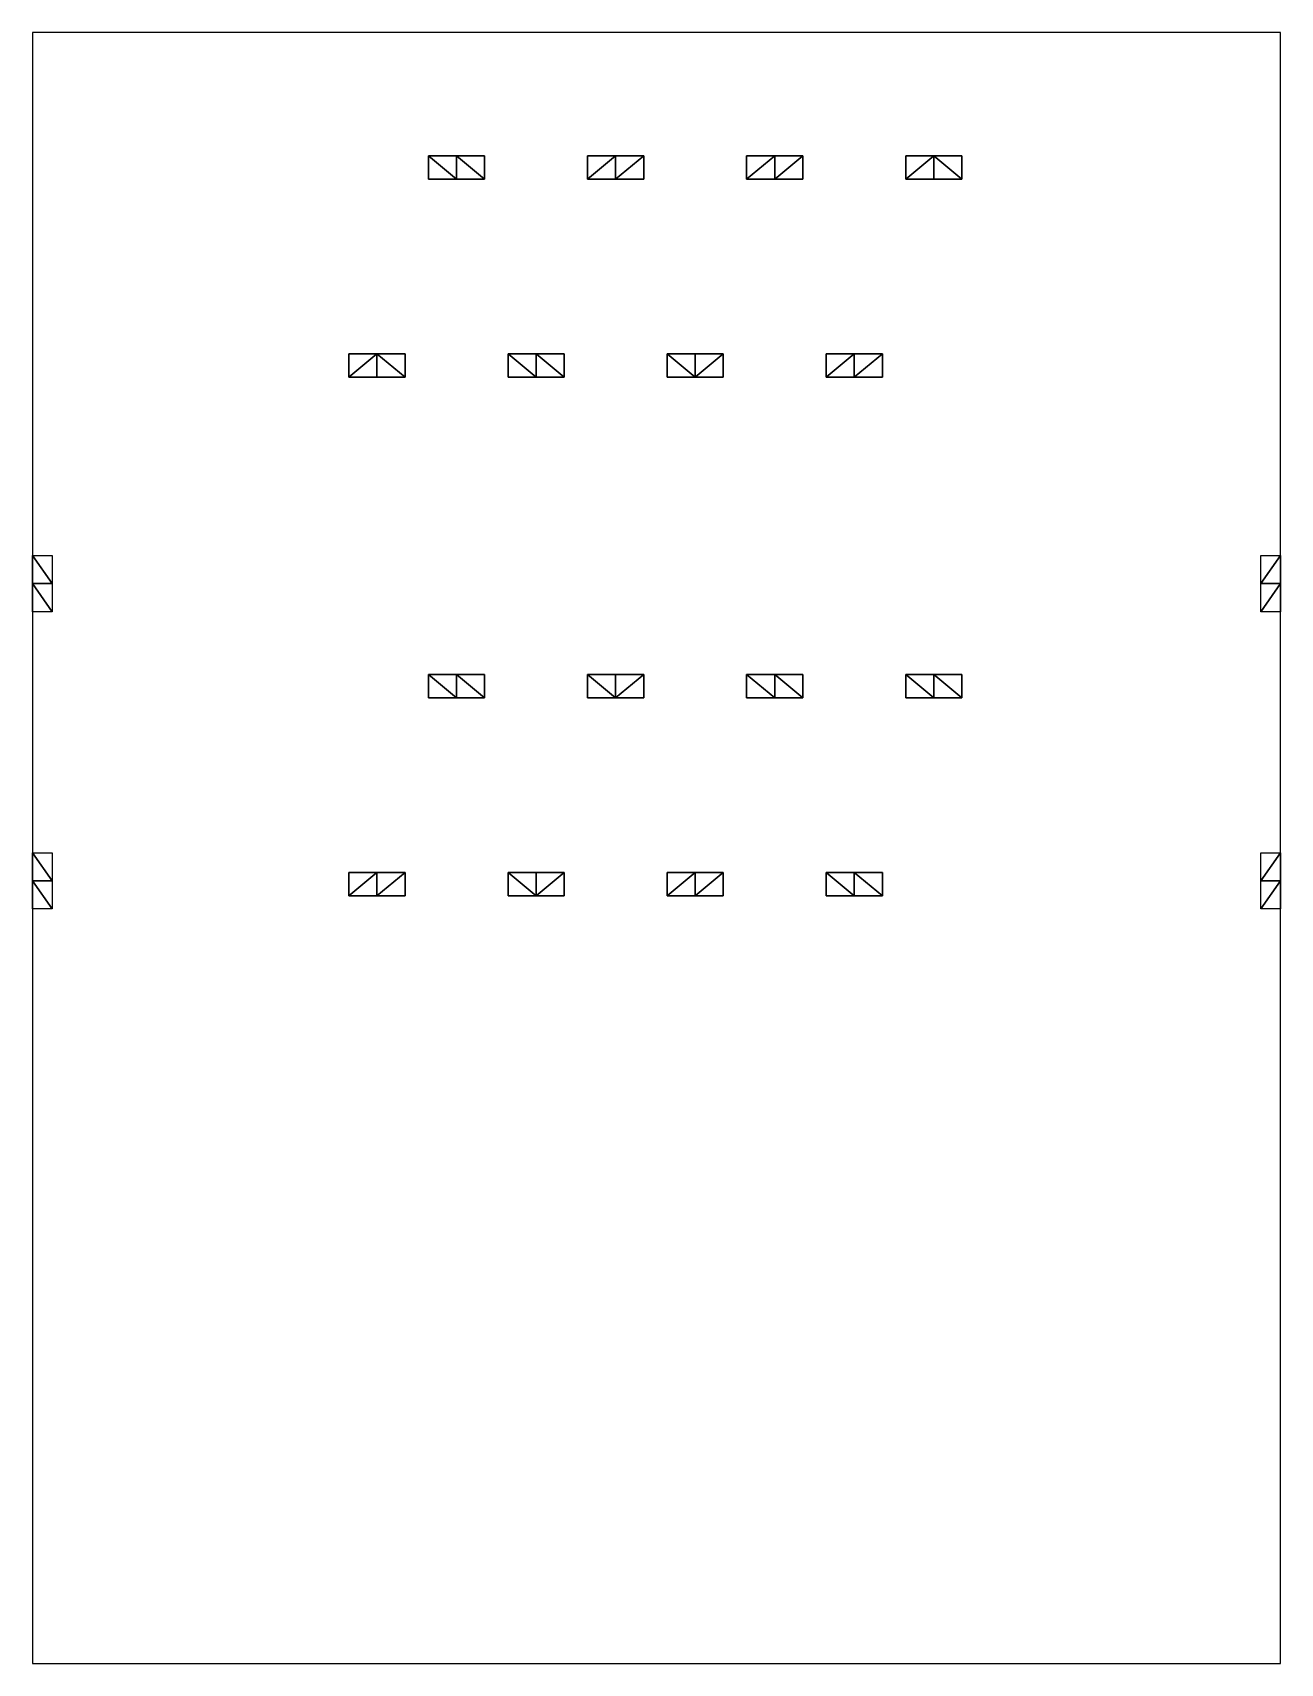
# Model space of a CAD drawing. Header units: millimetres. Extents: x -4.4 to 11.6, y -10 to 10.9.
import ezdxf

# ---------------------------------------------------------------- set-up
doc = ezdxf.new("R2010")
doc.units = ezdxf.units.MM
doc.header["$MEASUREMENT"] = 0
doc.layers.add('LAYER 03', color=7, linetype='Continuous')

msp = doc.modelspace()

# ---------------------------------------------------------------- linework, layer by layer
at = {"layer": 'LAYER 03'}
msp.add_lwpolyline([(-4.42, -9.99), (11.58, -9.99), (11.58, 10.92), (-4.42, 10.92), (-4.42, -9.99)], dxfattribs=at)

# ---------------------------------------------------------------- meshes
mesh = msp.add_polyface(dxfattribs=at)
corners = [(1.376, 9.34, -3.58), (1.376, 9.04, -3.58), (1.016, 9.34, -3.58), (0.656, 9.04, -3.58), (0.656, 9.34, -3.58), (1.016, 9.04, -3.58)]
mesh.append_faces([[corners[k] for k in face] for face in [(0, 1, 2, 2), (3, 4, 5, 5), (4, 2, 5, 5), (1, 5, 2, 2)]])
mesh = msp.add_polyface(dxfattribs=at)
corners = [(1.376, 9.34, 0), (1.376, 9.34, -1.79), (0.656, 9.34, 0), (1.376, 9.34, -3.58), (1.016, 9.34, -3.58), (0.656, 9.34, -3.58), (0.656, 9.34, -1.79)]
mesh.append_faces([[corners[k] for k in face] for face in [(0, 1, 2, 2), (1, 3, 4, 4), (5, 6, 4, 4), (6, 2, 1, 1), (1, 4, 6, 6)]])
mesh = msp.add_polyface(dxfattribs=at)
corners = [(0.656, 9.34, 0), (0.656, 9.34, -1.79), (0.656, 9.04, 0), (0.656, 9.04, -1.79), (0.656, 9.04, -3.58), (0.656, 9.34, -3.58)]
mesh.append_faces([[corners[k] for k in face] for face in [(0, 1, 2, 2), (2, 1, 3, 3), (3, 1, 4, 4), (4, 1, 5, 5)]])
mesh = msp.add_polyface(dxfattribs=at)
corners = [(1.376, 9.34, 0), (1.376, 9.04, 0), (1.376, 9.34, -1.79), (1.376, 9.34, -3.58), (1.376, 9.04, -3.58), (1.376, 9.04, -1.79)]
mesh.append_faces([[corners[k] for k in face] for face in [(0, 1, 2, 2), (3, 2, 4, 4), (1, 5, 2, 2), (5, 4, 2, 2)]])
mesh = msp.add_polyface(dxfattribs=at)
corners = [(3.416, 9.04, -3.58), (3.056, 9.04, -3.58), (3.416, 9.34, -3.58), (2.696, 9.04, -3.58), (3.056, 9.34, -3.58), (2.696, 9.34, -3.58)]
mesh.append_faces([[corners[k] for k in face] for face in [(0, 1, 2, 2), (1, 3, 4, 4), (3, 5, 4, 4), (4, 2, 1, 1)]])
mesh = msp.add_polyface(dxfattribs=at)
corners = [(2.696, 9.34, -3.58), (2.696, 9.34, -1.79), (3.056, 9.34, -3.58), (2.696, 9.34, 0), (3.416, 9.34, -1.79), (3.416, 9.34, 0), (3.416, 9.34, -3.58)]
mesh.append_faces([[corners[k] for k in face] for face in [(0, 1, 2, 2), (1, 3, 4, 4), (5, 4, 3, 3), (4, 6, 2, 2), (2, 1, 4, 4)]])
mesh = msp.add_polyface(dxfattribs=at)
corners = [(2.696, 9.04, 0), (2.696, 9.34, 0), (2.696, 9.04, -1.79), (2.696, 9.34, -3.58), (2.696, 9.04, -3.58), (2.696, 9.34, -1.79)]
mesh.append_faces([[corners[k] for k in face] for face in [(0, 1, 2, 2), (2, 3, 4, 4), (3, 2, 5, 5), (5, 2, 1, 1)]])
mesh = msp.add_polyface(dxfattribs=at)
corners = [(3.416, 9.04, 0), (3.416, 9.04, -1.79), (3.416, 9.34, 0), (3.416, 9.04, -3.58), (3.416, 9.34, -3.58), (3.416, 9.34, -1.79)]
mesh.append_faces([[corners[k] for k in face] for face in [(0, 1, 2, 2), (1, 3, 4, 4), (4, 5, 1, 1), (5, 2, 1, 1)]])
mesh = msp.add_polyface(dxfattribs=at)
corners = [(5.456, 9.34, -3.58), (5.096, 9.34, -3.58), (5.456, 9.34, -1.79), (4.736, 9.34, -3.58), (4.736, 9.34, -1.79), (4.736, 9.34, 0), (5.456, 9.34, 0)]
mesh.append_faces([[corners[k] for k in face] for face in [(0, 1, 2, 2), (1, 3, 4, 4), (4, 5, 2, 2), (5, 6, 2, 2), (2, 1, 4, 4)]])
mesh = msp.add_polyface(dxfattribs=at)
corners = [(4.736, 9.04, -3.58), (4.736, 9.34, -1.79), (4.736, 9.34, -3.58), (4.736, 9.34, 0), (4.736, 9.04, 0), (4.736, 9.04, -1.79)]
mesh.append_faces([[corners[k] for k in face] for face in [(0, 1, 2, 2), (3, 1, 4, 4), (4, 1, 5, 5), (5, 1, 0, 0)]])
mesh = msp.add_polyface(dxfattribs=at)
corners = [(4.736, 9.04, -3.58), (4.736, 9.34, -3.58), (5.096, 9.34, -3.58), (5.456, 9.34, -3.58), (5.456, 9.04, -3.58), (5.096, 9.04, -3.58)]
mesh.append_faces([[corners[k] for k in face] for face in [(0, 1, 2, 2), (3, 4, 5, 5), (2, 3, 5, 5), (5, 0, 2, 2)]])
mesh = msp.add_polyface(dxfattribs=at)
corners = [(5.456, 9.04, -3.58), (5.456, 9.34, -3.58), (5.456, 9.34, -1.79), (5.456, 9.04, 0), (5.456, 9.04, -1.79), (5.456, 9.34, 0)]
mesh.append_faces([[corners[k] for k in face] for face in [(0, 1, 2, 2), (3, 4, 5, 5), (4, 0, 2, 2), (2, 5, 4, 4)]])
mesh = msp.add_polyface(dxfattribs=at)
corners = [(6.776, 9.04, -3.58), (6.776, 9.34, -3.58), (7.136, 9.34, -3.58), (7.496, 9.34, -3.58), (7.496, 9.04, -3.58), (7.136, 9.04, -3.58)]
mesh.append_faces([[corners[k] for k in face] for face in [(0, 1, 2, 2), (2, 3, 4, 4), (4, 5, 2, 2), (5, 0, 2, 2)]])
mesh = msp.add_polyface(dxfattribs=at)
corners = [(6.776, 9.34, -3.58), (6.776, 9.34, -1.79), (7.136, 9.34, -3.58), (6.776, 9.34, 0), (7.496, 9.34, -1.79), (7.496, 9.34, 0), (7.496, 9.34, -3.58)]
mesh.append_faces([[corners[k] for k in face] for face in [(0, 1, 2, 2), (1, 3, 4, 4), (3, 5, 4, 4), (4, 6, 2, 2), (2, 1, 4, 4)]])
mesh = msp.add_polyface(dxfattribs=at)
corners = [(6.776, 9.34, 0), (6.776, 9.34, -1.79), (6.776, 9.04, 0), (6.776, 9.04, -1.79), (6.776, 9.04, -3.58), (6.776, 9.34, -3.58)]
mesh.append_faces([[corners[k] for k in face] for face in [(0, 1, 2, 2), (2, 1, 3, 3), (3, 1, 4, 4), (4, 1, 5, 5)]])
mesh = msp.add_polyface(dxfattribs=at)
corners = [(7.496, 9.34, -3.58), (7.496, 9.34, -1.79), (7.496, 9.04, -3.58), (7.496, 9.34, 0), (7.496, 9.04, -1.79), (7.496, 9.04, 0)]
mesh.append_faces([[corners[k] for k in face] for face in [(0, 1, 2, 2), (1, 3, 4, 4), (5, 4, 3, 3), (4, 2, 1, 1)]])
mesh = msp.add_polyface(dxfattribs=at)
corners = [(1.376, 9.04, -3.58), (1.376, 9.04, -1.79), (1.016, 9.04, -3.58), (1.376, 9.04, 0), (0.656, 9.04, -1.79), (0.656, 9.04, 0), (0.656, 9.04, -3.58)]
mesh.append_faces([[corners[k] for k in face] for face in [(0, 1, 2, 2), (1, 3, 4, 4), (5, 4, 3, 3), (4, 6, 2, 2), (2, 1, 4, 4)]])
mesh = msp.add_polyface(dxfattribs=at)
corners = [(3.416, 9.04, 0), (2.696, 9.04, 0), (2.696, 9.04, -1.79), (2.696, 9.04, -3.58), (3.056, 9.04, -3.58), (3.416, 9.04, -3.58), (3.416, 9.04, -1.79)]
mesh.append_faces([[corners[k] for k in face] for face in [(0, 1, 2, 2), (2, 3, 4, 4), (5, 6, 4, 4), (6, 0, 2, 2), (2, 4, 6, 6)]])
mesh = msp.add_polyface(dxfattribs=at)
corners = [(4.736, 9.04, -3.58), (5.096, 9.04, -3.58), (4.736, 9.04, -1.79), (5.456, 9.04, -3.58), (5.456, 9.04, -1.79), (4.736, 9.04, 0), (5.456, 9.04, 0)]
mesh.append_faces([[corners[k] for k in face] for face in [(0, 1, 2, 2), (1, 3, 4, 4), (5, 2, 6, 6), (4, 6, 2, 2), (2, 1, 4, 4)]])
mesh = msp.add_polyface(dxfattribs=at)
corners = [(6.776, 9.04, 0), (6.776, 9.04, -1.79), (7.496, 9.04, -1.79), (6.776, 9.04, -3.58), (7.136, 9.04, -3.58), (7.496, 9.04, -3.58), (7.496, 9.04, 0)]
mesh.append_faces([[corners[k] for k in face] for face in [(0, 1, 2, 2), (1, 3, 4, 4), (4, 5, 2, 2), (6, 0, 2, 2), (2, 1, 4, 4)]])
mesh = msp.add_polyface(dxfattribs=at)
corners = [(-0.364, 6.5, -3.58), (-0.364, 6.8, -3.58), (-0.004, 6.8, -3.58), (0.356, 6.8, -3.58), (0.356, 6.5, -3.58), (-0.004, 6.5, -3.58)]
mesh.append_faces([[corners[k] for k in face] for face in [(0, 1, 2, 2), (3, 4, 2, 2), (4, 5, 2, 2), (5, 0, 2, 2)]])
mesh = msp.add_polyface(dxfattribs=at)
corners = [(-0.364, 6.8, -3.58), (-0.364, 6.8, -1.79), (-0.004, 6.8, -3.58), (-0.364, 6.8, 0), (0.356, 6.8, -1.79), (0.356, 6.8, 0), (0.356, 6.8, -3.58)]
mesh.append_faces([[corners[k] for k in face] for face in [(0, 1, 2, 2), (1, 3, 4, 4), (5, 4, 3, 3), (4, 6, 2, 2), (2, 1, 4, 4)]])
mesh = msp.add_polyface(dxfattribs=at)
corners = [(-0.364, 6.8, 0), (-0.364, 6.8, -1.79), (-0.364, 6.5, 0), (-0.364, 6.5, -1.79), (-0.364, 6.5, -3.58), (-0.364, 6.8, -3.58)]
mesh.append_faces([[corners[k] for k in face] for face in [(0, 1, 2, 2), (2, 1, 3, 3), (3, 1, 4, 4), (4, 1, 5, 5)]])
mesh = msp.add_polyface(dxfattribs=at)
corners = [(0.356, 6.8, 0), (0.356, 6.5, 0), (0.356, 6.8, -1.79), (0.356, 6.8, -3.58), (0.356, 6.5, -3.58), (0.356, 6.5, -1.79)]
mesh.append_faces([[corners[k] for k in face] for face in [(0, 1, 2, 2), (3, 2, 4, 4), (1, 5, 2, 2), (5, 4, 2, 2)]])
mesh = msp.add_polyface(dxfattribs=at)
corners = [(2.396, 6.8, 0), (2.396, 6.8, -1.79), (1.676, 6.8, 0), (2.396, 6.8, -3.58), (2.036, 6.8, -3.58), (1.676, 6.8, -3.58), (1.676, 6.8, -1.79)]
mesh.append_faces([[corners[k] for k in face] for face in [(0, 1, 2, 2), (1, 3, 4, 4), (5, 6, 4, 4), (6, 2, 1, 1), (1, 4, 6, 6)]])
mesh = msp.add_polyface(dxfattribs=at)
corners = [(2.396, 6.8, -3.58), (2.396, 6.5, -3.58), (2.036, 6.8, -3.58), (1.676, 6.5, -3.58), (1.676, 6.8, -3.58), (2.036, 6.5, -3.58)]
mesh.append_faces([[corners[k] for k in face] for face in [(0, 1, 2, 2), (3, 4, 5, 5), (4, 2, 5, 5), (1, 5, 2, 2)]])
mesh = msp.add_polyface(dxfattribs=at)
corners = [(1.676, 6.8, 0), (1.676, 6.8, -1.79), (1.676, 6.5, 0), (1.676, 6.5, -1.79), (1.676, 6.5, -3.58), (1.676, 6.8, -3.58)]
mesh.append_faces([[corners[k] for k in face] for face in [(0, 1, 2, 2), (2, 1, 3, 3), (3, 1, 4, 4), (4, 1, 5, 5)]])
mesh = msp.add_polyface(dxfattribs=at)
corners = [(2.396, 6.8, 0), (2.396, 6.5, 0), (2.396, 6.8, -1.79), (2.396, 6.8, -3.58), (2.396, 6.5, -3.58), (2.396, 6.5, -1.79)]
mesh.append_faces([[corners[k] for k in face] for face in [(0, 1, 2, 2), (3, 2, 4, 4), (1, 5, 2, 2), (5, 4, 2, 2)]])
mesh = msp.add_polyface(dxfattribs=at)
corners = [(3.716, 6.8, -3.58), (3.716, 6.5, -3.58), (3.716, 6.8, -1.79), (3.716, 6.5, -1.79), (3.716, 6.8, 0), (3.716, 6.5, 0)]
mesh.append_faces([[corners[k] for k in face] for face in [(0, 1, 2, 2), (2, 3, 4, 4), (5, 4, 3, 3), (3, 2, 1, 1)]])
mesh = msp.add_polyface(dxfattribs=at)
corners = [(4.436, 6.8, -3.58), (4.436, 6.5, -3.58), (4.076, 6.5, -3.58), (3.716, 6.8, -3.58), (4.076, 6.8, -3.58), (3.716, 6.5, -3.58)]
mesh.append_faces([[corners[k] for k in face] for face in [(0, 1, 2, 2), (3, 4, 2, 2), (4, 0, 2, 2), (5, 3, 2, 2)]])
mesh = msp.add_polyface(dxfattribs=at)
corners = [(4.436, 6.8, 0), (4.436, 6.8, -1.79), (3.716, 6.8, 0), (4.436, 6.8, -3.58), (4.076, 6.8, -3.58), (3.716, 6.8, -3.58), (3.716, 6.8, -1.79)]
mesh.append_faces([[corners[k] for k in face] for face in [(0, 1, 2, 2), (1, 3, 4, 4), (5, 6, 4, 4), (6, 2, 1, 1), (1, 4, 6, 6)]])
mesh = msp.add_polyface(dxfattribs=at)
corners = [(4.436, 6.8, 0), (4.436, 6.5, 0), (4.436, 6.8, -1.79), (4.436, 6.8, -3.58), (4.436, 6.5, -3.58), (4.436, 6.5, -1.79)]
mesh.append_faces([[corners[k] for k in face] for face in [(0, 1, 2, 2), (3, 2, 4, 4), (1, 5, 2, 2), (5, 4, 2, 2)]])
mesh = msp.add_polyface(dxfattribs=at)
corners = [(5.756, 6.8, -3.58), (5.756, 6.8, -1.79), (6.116, 6.8, -3.58), (5.756, 6.8, 0), (6.476, 6.8, -1.79), (6.476, 6.8, -3.58), (6.476, 6.8, 0)]
mesh.append_faces([[corners[k] for k in face] for face in [(0, 1, 2, 2), (1, 3, 4, 4), (5, 2, 4, 4), (6, 4, 3, 3), (2, 1, 4, 4)]])
mesh = msp.add_polyface(dxfattribs=at)
corners = [(5.756, 6.5, -3.58), (5.756, 6.8, -3.58), (6.116, 6.8, -3.58), (6.476, 6.8, -3.58), (6.476, 6.5, -3.58), (6.116, 6.5, -3.58)]
mesh.append_faces([[corners[k] for k in face] for face in [(0, 1, 2, 2), (3, 4, 5, 5), (2, 3, 5, 5), (5, 0, 2, 2)]])
mesh = msp.add_polyface(dxfattribs=at)
corners = [(5.756, 6.8, 0), (5.756, 6.8, -1.79), (5.756, 6.5, 0), (5.756, 6.5, -1.79), (5.756, 6.5, -3.58), (5.756, 6.8, -3.58)]
mesh.append_faces([[corners[k] for k in face] for face in [(0, 1, 2, 2), (2, 1, 3, 3), (3, 1, 4, 4), (4, 1, 5, 5)]])
mesh = msp.add_polyface(dxfattribs=at)
corners = [(6.476, 6.5, -3.58), (6.476, 6.8, -3.58), (6.476, 6.8, -1.79), (6.476, 6.8, 0), (6.476, 6.5, 0), (6.476, 6.5, -1.79)]
mesh.append_faces([[corners[k] for k in face] for face in [(0, 1, 2, 2), (3, 4, 2, 2), (4, 5, 2, 2), (5, 0, 2, 2)]])
mesh = msp.add_polyface(dxfattribs=at)
corners = [(-0.364, 6.5, 0), (-0.364, 6.5, -1.79), (0.356, 6.5, -1.79), (-0.364, 6.5, -3.58), (-0.004, 6.5, -3.58), (0.356, 6.5, -3.58), (0.356, 6.5, 0)]
mesh.append_faces([[corners[k] for k in face] for face in [(0, 1, 2, 2), (1, 3, 4, 4), (5, 2, 4, 4), (2, 6, 0, 0), (2, 1, 4, 4)]])
mesh = msp.add_polyface(dxfattribs=at)
corners = [(2.396, 6.5, -3.58), (2.396, 6.5, -1.79), (2.036, 6.5, -3.58), (2.396, 6.5, 0), (1.676, 6.5, -1.79), (1.676, 6.5, 0), (1.676, 6.5, -3.58)]
mesh.append_faces([[corners[k] for k in face] for face in [(0, 1, 2, 2), (1, 3, 4, 4), (5, 4, 3, 3), (4, 6, 2, 2), (2, 1, 4, 4)]])
mesh = msp.add_polyface(dxfattribs=at)
corners = [(4.436, 6.5, -3.58), (4.436, 6.5, -1.79), (4.076, 6.5, -3.58), (4.436, 6.5, 0), (3.716, 6.5, -1.79), (3.716, 6.5, -3.58), (3.716, 6.5, 0)]
mesh.append_faces([[corners[k] for k in face] for face in [(0, 1, 2, 2), (1, 3, 4, 4), (5, 2, 4, 4), (3, 6, 4, 4), (2, 1, 4, 4)]])
mesh = msp.add_polyface(dxfattribs=at)
corners = [(5.756, 6.5, 0), (5.756, 6.5, -1.79), (6.476, 6.5, -1.79), (5.756, 6.5, -3.58), (6.116, 6.5, -3.58), (6.476, 6.5, -3.58), (6.476, 6.5, 0)]
mesh.append_faces([[corners[k] for k in face] for face in [(0, 1, 2, 2), (1, 3, 4, 4), (4, 5, 2, 2), (2, 6, 0, 0), (2, 1, 4, 4)]])
mesh = msp.add_polyface(dxfattribs=at)
corners = [(-4.17, 3.495, -3.48), (-4.42, 3.855, -3.48), (-4.17, 3.855, -3.48), (-4.42, 4.215, -3.48), (-4.17, 4.215, -3.48), (-4.42, 3.495, -3.48)]
mesh.append_faces([[corners[k] for k in face] for face in [(0, 1, 2, 2), (2, 3, 4, 4), (3, 2, 1, 1), (1, 0, 5, 5)]])
mesh = msp.add_polyface(dxfattribs=at)
corners = [(11.33, 3.495, -3.48), (11.33, 3.855, -3.48), (11.58, 3.855, -3.48), (11.33, 4.215, -3.48), (11.58, 4.215, -3.48), (11.58, 3.495, -3.48)]
mesh.append_faces([[corners[k] for k in face] for face in [(0, 1, 2, 2), (1, 3, 4, 4), (4, 2, 1, 1), (2, 5, 0, 0)]])
mesh = msp.add_polyface(dxfattribs=at)
corners = [(0.656, 2.69, -3.58), (1.016, 2.69, -3.58), (1.016, 2.39, -3.58), (1.376, 2.69, -3.58), (1.376, 2.39, -3.58), (0.656, 2.39, -3.58)]
mesh.append_faces([[corners[k] for k in face] for face in [(0, 1, 2, 2), (1, 3, 4, 4), (5, 0, 2, 2), (4, 2, 1, 1)]])
mesh = msp.add_polyface(dxfattribs=at)
corners = [(0.656, 2.69, -3.58), (0.656, 2.39, -3.58), (0.656, 2.69, -1.79), (0.656, 2.39, -1.79), (0.656, 2.69, 0), (0.656, 2.39, 0)]
mesh.append_faces([[corners[k] for k in face] for face in [(0, 1, 2, 2), (2, 3, 4, 4), (4, 3, 5, 5), (3, 2, 1, 1)]])
mesh = msp.add_polyface(dxfattribs=at)
corners = [(0.656, 2.69, 0), (1.376, 2.69, 0), (1.376, 2.69, -1.79), (0.656, 2.69, -3.58), (0.656, 2.69, -1.79), (1.016, 2.69, -3.58), (1.376, 2.69, -3.58)]
mesh.append_faces([[corners[k] for k in face] for face in [(0, 1, 2, 2), (3, 4, 5, 5), (4, 0, 2, 2), (2, 6, 5, 5), (5, 4, 2, 2)]])
mesh = msp.add_polyface(dxfattribs=at)
corners = [(1.376, 2.69, -3.58), (1.376, 2.69, -1.79), (1.376, 2.39, -3.58), (1.376, 2.69, 0), (1.376, 2.39, -1.79), (1.376, 2.39, 0)]
mesh.append_faces([[corners[k] for k in face] for face in [(0, 1, 2, 2), (1, 3, 4, 4), (5, 4, 3, 3), (4, 2, 1, 1)]])
mesh = msp.add_polyface(dxfattribs=at)
corners = [(2.696, 2.69, -3.58), (2.696, 2.39, -3.58), (2.696, 2.69, -1.79), (2.696, 2.39, -1.79), (2.696, 2.69, 0), (2.696, 2.39, 0)]
mesh.append_faces([[corners[k] for k in face] for face in [(0, 1, 2, 2), (2, 3, 4, 4), (5, 4, 3, 3), (3, 2, 1, 1)]])
mesh = msp.add_polyface(dxfattribs=at)
corners = [(2.696, 2.69, -3.58), (3.056, 2.69, -3.58), (3.056, 2.39, -3.58), (3.416, 2.69, -3.58), (3.416, 2.39, -3.58), (2.696, 2.39, -3.58)]
mesh.append_faces([[corners[k] for k in face] for face in [(0, 1, 2, 2), (1, 3, 2, 2), (4, 2, 3, 3), (2, 5, 0, 0)]])
mesh = msp.add_polyface(dxfattribs=at)
corners = [(2.696, 2.69, 0), (3.416, 2.69, 0), (3.416, 2.69, -1.79), (2.696, 2.69, -3.58), (2.696, 2.69, -1.79), (3.056, 2.69, -3.58), (3.416, 2.69, -3.58)]
mesh.append_faces([[corners[k] for k in face] for face in [(0, 1, 2, 2), (3, 4, 5, 5), (4, 0, 2, 2), (2, 6, 5, 5), (5, 4, 2, 2)]])
mesh = msp.add_polyface(dxfattribs=at)
corners = [(3.416, 2.69, -3.58), (3.416, 2.69, -1.79), (3.416, 2.39, -3.58), (3.416, 2.69, 0), (3.416, 2.39, -1.79), (3.416, 2.39, 0)]
mesh.append_faces([[corners[k] for k in face] for face in [(0, 1, 2, 2), (1, 3, 4, 4), (5, 4, 3, 3), (4, 2, 1, 1)]])
mesh = msp.add_polyface(dxfattribs=at)
corners = [(4.736, 2.69, -3.58), (5.096, 2.69, -3.58), (5.096, 2.39, -3.58), (5.456, 2.69, -3.58), (5.456, 2.39, -3.58), (4.736, 2.39, -3.58)]
mesh.append_faces([[corners[k] for k in face] for face in [(0, 1, 2, 2), (1, 3, 4, 4), (5, 0, 2, 2), (4, 2, 1, 1)]])
mesh = msp.add_polyface(dxfattribs=at)
corners = [(4.736, 2.69, -3.58), (4.736, 2.39, -3.58), (4.736, 2.69, -1.79), (4.736, 2.39, -1.79), (4.736, 2.69, 0), (4.736, 2.39, 0)]
mesh.append_faces([[corners[k] for k in face] for face in [(0, 1, 2, 2), (2, 3, 4, 4), (4, 3, 5, 5), (3, 2, 1, 1)]])
mesh = msp.add_polyface(dxfattribs=at)
corners = [(4.736, 2.69, 0), (5.456, 2.69, 0), (5.456, 2.69, -1.79), (4.736, 2.69, -3.58), (4.736, 2.69, -1.79), (5.096, 2.69, -3.58), (5.456, 2.69, -3.58)]
mesh.append_faces([[corners[k] for k in face] for face in [(0, 1, 2, 2), (3, 4, 5, 5), (4, 0, 2, 2), (2, 6, 5, 5), (5, 4, 2, 2)]])
mesh = msp.add_polyface(dxfattribs=at)
corners = [(5.456, 2.69, -3.58), (5.456, 2.69, -1.79), (5.456, 2.39, -3.58), (5.456, 2.69, 0), (5.456, 2.39, -1.79), (5.456, 2.39, 0)]
mesh.append_faces([[corners[k] for k in face] for face in [(0, 1, 2, 2), (1, 3, 4, 4), (5, 4, 3, 3), (4, 2, 1, 1)]])
mesh = msp.add_polyface(dxfattribs=at)
corners = [(6.776, 2.39, 0), (6.776, 2.69, 0), (6.776, 2.39, -1.79), (6.776, 2.69, -3.58), (6.776, 2.39, -3.58), (6.776, 2.69, -1.79)]
mesh.append_faces([[corners[k] for k in face] for face in [(0, 1, 2, 2), (2, 3, 4, 4), (3, 2, 5, 5), (5, 2, 1, 1)]])
mesh = msp.add_polyface(dxfattribs=at)
corners = [(7.496, 2.39, -3.58), (7.136, 2.39, -3.58), (7.136, 2.69, -3.58), (6.776, 2.39, -3.58), (6.776, 2.69, -3.58), (7.496, 2.69, -3.58)]
mesh.append_faces([[corners[k] for k in face] for face in [(0, 1, 2, 2), (1, 3, 4, 4), (4, 2, 1, 1), (2, 5, 0, 0)]])
mesh = msp.add_polyface(dxfattribs=at)
corners = [(6.776, 2.69, 0), (7.496, 2.69, 0), (7.496, 2.69, -1.79), (6.776, 2.69, -3.58), (6.776, 2.69, -1.79), (7.136, 2.69, -3.58), (7.496, 2.69, -3.58)]
mesh.append_faces([[corners[k] for k in face] for face in [(0, 1, 2, 2), (3, 4, 5, 5), (4, 0, 2, 2), (2, 6, 5, 5), (5, 4, 2, 2)]])
mesh = msp.add_polyface(dxfattribs=at)
corners = [(7.496, 2.39, 0), (7.496, 2.39, -1.79), (7.496, 2.69, 0), (7.496, 2.39, -3.58), (7.496, 2.69, -3.58), (7.496, 2.69, -1.79)]
mesh.append_faces([[corners[k] for k in face] for face in [(0, 1, 2, 2), (1, 3, 4, 4), (4, 5, 1, 1), (5, 2, 1, 1)]])
mesh = msp.add_polyface(dxfattribs=at)
corners = [(0.656, 2.39, 0), (0.656, 2.39, -1.79), (1.376, 2.39, -1.79), (0.656, 2.39, -3.58), (1.016, 2.39, -3.58), (1.376, 2.39, 0), (1.376, 2.39, -3.58)]
mesh.append_faces([[corners[k] for k in face] for face in [(0, 1, 2, 2), (1, 3, 4, 4), (5, 0, 2, 2), (6, 2, 4, 4), (2, 1, 4, 4)]])
mesh = msp.add_polyface(dxfattribs=at)
corners = [(3.416, 2.39, 0), (2.696, 2.39, 0), (2.696, 2.39, -1.79), (2.696, 2.39, -3.58), (3.056, 2.39, -3.58), (3.416, 2.39, -3.58), (3.416, 2.39, -1.79)]
mesh.append_faces([[corners[k] for k in face] for face in [(0, 1, 2, 2), (2, 3, 4, 4), (5, 6, 4, 4), (6, 0, 2, 2), (2, 4, 6, 6)]])
mesh = msp.add_polyface(dxfattribs=at)
corners = [(4.736, 2.39, 0), (4.736, 2.39, -1.79), (5.456, 2.39, 0), (4.736, 2.39, -3.58), (5.096, 2.39, -3.58), (5.456, 2.39, -3.58), (5.456, 2.39, -1.79)]
mesh.append_faces([[corners[k] for k in face] for face in [(0, 1, 2, 2), (1, 3, 4, 4), (5, 6, 4, 4), (6, 2, 1, 1), (1, 4, 6, 6)]])
mesh = msp.add_polyface(dxfattribs=at)
corners = [(7.496, 2.39, 0), (6.776, 2.39, 0), (6.776, 2.39, -1.79), (6.776, 2.39, -3.58), (7.136, 2.39, -3.58), (7.496, 2.39, -3.58), (7.496, 2.39, -1.79)]
mesh.append_faces([[corners[k] for k in face] for face in [(0, 1, 2, 2), (2, 3, 4, 4), (5, 6, 4, 4), (6, 0, 2, 2), (2, 4, 6, 6)]])
mesh = msp.add_polyface(dxfattribs=at)
corners = [(-4.17, -0.315, -3.48), (-4.42, 0.045, -3.48), (-4.17, 0.045, -3.48), (-4.42, 0.405, -3.48), (-4.17, 0.405, -3.48), (-4.42, -0.315, -3.48)]
mesh.append_faces([[corners[k] for k in face] for face in [(0, 1, 2, 2), (2, 3, 4, 4), (5, 1, 0, 0), (3, 2, 1, 1)]])
mesh = msp.add_polyface(dxfattribs=at)
corners = [(11.33, -0.315, -3.48), (11.33, 0.045, -3.48), (11.58, 0.045, -3.48), (11.33, 0.405, -3.48), (11.58, 0.405, -3.48), (11.58, -0.315, -3.48)]
mesh.append_faces([[corners[k] for k in face] for face in [(0, 1, 2, 2), (1, 3, 4, 4), (5, 0, 2, 2), (4, 2, 1, 1)]])
mesh = msp.add_polyface(dxfattribs=at)
corners = [(-0.364, -0.15, -3.58), (-0.364, 0.15, -1.79), (-0.364, 0.15, -3.58), (-0.364, -0.15, -1.79), (-0.364, 0.15, 0), (-0.364, -0.15, 0)]
mesh.append_faces([[corners[k] for k in face] for face in [(0, 1, 2, 2), (1, 3, 4, 4), (5, 4, 3, 3), (3, 1, 0, 0)]])
mesh = msp.add_polyface(dxfattribs=at)
corners = [(0.356, 0.15, -3.58), (-0.004, 0.15, -3.58), (0.356, 0.15, -1.79), (-0.364, 0.15, -3.58), (-0.364, 0.15, -1.79), (-0.364, 0.15, 0), (0.356, 0.15, 0)]
mesh.append_faces([[corners[k] for k in face] for face in [(0, 1, 2, 2), (1, 3, 4, 4), (5, 6, 2, 2), (4, 5, 2, 2), (2, 1, 4, 4)]])
mesh = msp.add_polyface(dxfattribs=at)
corners = [(-0.364, -0.15, -3.58), (-0.364, 0.15, -3.58), (-0.004, 0.15, -3.58), (0.356, -0.15, -3.58), (-0.004, -0.15, -3.58), (0.356, 0.15, -3.58)]
mesh.append_faces([[corners[k] for k in face] for face in [(0, 1, 2, 2), (3, 4, 5, 5), (4, 0, 2, 2), (2, 5, 4, 4)]])
mesh = msp.add_polyface(dxfattribs=at)
corners = [(0.356, -0.15, -3.58), (0.356, 0.15, -3.58), (0.356, 0.15, -1.79), (0.356, 0.15, 0), (0.356, -0.15, -1.79), (0.356, -0.15, 0)]
mesh.append_faces([[corners[k] for k in face] for face in [(0, 1, 2, 2), (2, 3, 4, 4), (3, 5, 4, 4), (4, 0, 2, 2)]])
mesh = msp.add_polyface(dxfattribs=at)
corners = [(1.676, 0.15, -3.58), (1.676, -0.15, -3.58), (1.676, 0.15, -1.79), (1.676, -0.15, -1.79), (1.676, 0.15, 0), (1.676, -0.15, 0)]
mesh.append_faces([[corners[k] for k in face] for face in [(0, 1, 2, 2), (2, 3, 4, 4), (4, 3, 5, 5), (3, 2, 1, 1)]])
mesh = msp.add_polyface(dxfattribs=at)
corners = [(1.676, 0.15, -3.58), (2.036, 0.15, -3.58), (2.036, -0.15, -3.58), (2.396, 0.15, -3.58), (1.676, -0.15, -3.58), (2.396, -0.15, -3.58)]
mesh.append_faces([[corners[k] for k in face] for face in [(0, 1, 2, 2), (1, 3, 2, 2), (4, 0, 2, 2), (5, 2, 3, 3)]])
mesh = msp.add_polyface(dxfattribs=at)
corners = [(1.676, 0.15, 0), (2.396, 0.15, 0), (2.396, 0.15, -1.79), (1.676, 0.15, -3.58), (1.676, 0.15, -1.79), (2.036, 0.15, -3.58), (2.396, 0.15, -3.58)]
mesh.append_faces([[corners[k] for k in face] for face in [(0, 1, 2, 2), (3, 4, 5, 5), (4, 0, 2, 2), (2, 6, 5, 5), (5, 4, 2, 2)]])
mesh = msp.add_polyface(dxfattribs=at)
corners = [(2.396, 0.15, -3.58), (2.396, 0.15, -1.79), (2.396, -0.15, -3.58), (2.396, 0.15, 0), (2.396, -0.15, -1.79), (2.396, -0.15, 0)]
mesh.append_faces([[corners[k] for k in face] for face in [(0, 1, 2, 2), (1, 3, 4, 4), (5, 4, 3, 3), (4, 2, 1, 1)]])
mesh = msp.add_polyface(dxfattribs=at)
corners = [(3.716, 0.15, -3.58), (3.716, 0.15, -1.79), (4.076, 0.15, -3.58), (3.716, 0.15, 0), (4.436, 0.15, -1.79), (4.436, 0.15, 0), (4.436, 0.15, -3.58)]
mesh.append_faces([[corners[k] for k in face] for face in [(0, 1, 2, 2), (1, 3, 4, 4), (5, 4, 3, 3), (4, 6, 2, 2), (2, 1, 4, 4)]])
mesh = msp.add_polyface(dxfattribs=at)
corners = [(3.716, -0.15, -3.58), (3.716, 0.15, -3.58), (4.076, 0.15, -3.58), (4.436, 0.15, -3.58), (4.436, -0.15, -3.58), (4.076, -0.15, -3.58)]
mesh.append_faces([[corners[k] for k in face] for face in [(0, 1, 2, 2), (3, 4, 5, 5), (5, 0, 2, 2), (2, 3, 5, 5)]])
mesh = msp.add_polyface(dxfattribs=at)
corners = [(3.716, 0.15, 0), (3.716, 0.15, -1.79), (3.716, -0.15, 0), (3.716, -0.15, -1.79), (3.716, -0.15, -3.58), (3.716, 0.15, -3.58)]
mesh.append_faces([[corners[k] for k in face] for face in [(0, 1, 2, 2), (2, 1, 3, 3), (3, 1, 4, 4), (4, 1, 5, 5)]])
mesh = msp.add_polyface(dxfattribs=at)
corners = [(4.436, 0.15, 0), (4.436, -0.15, 0), (4.436, 0.15, -1.79), (4.436, -0.15, -1.79), (4.436, -0.15, -3.58), (4.436, 0.15, -3.58)]
mesh.append_faces([[corners[k] for k in face] for face in [(0, 1, 2, 2), (1, 3, 2, 2), (3, 4, 2, 2), (5, 2, 4, 4)]])
mesh = msp.add_polyface(dxfattribs=at)
corners = [(6.476, 0.15, -3.58), (6.116, 0.15, -3.58), (6.476, 0.15, -1.79), (5.756, 0.15, -3.58), (5.756, 0.15, -1.79), (6.476, 0.15, 0), (5.756, 0.15, 0)]
mesh.append_faces([[corners[k] for k in face] for face in [(0, 1, 2, 2), (1, 3, 4, 4), (5, 2, 6, 6), (4, 6, 2, 2), (2, 1, 4, 4)]])
mesh = msp.add_polyface(dxfattribs=at)
corners = [(5.756, -0.15, 0), (5.756, 0.15, 0), (5.756, -0.15, -1.79), (5.756, 0.15, -3.58), (5.756, -0.15, -3.58), (5.756, 0.15, -1.79)]
mesh.append_faces([[corners[k] for k in face] for face in [(0, 1, 2, 2), (2, 3, 4, 4), (3, 2, 5, 5), (5, 2, 1, 1)]])
mesh = msp.add_polyface(dxfattribs=at)
corners = [(6.476, -0.15, -3.58), (6.116, -0.15, -3.58), (6.116, 0.15, -3.58), (5.756, -0.15, -3.58), (5.756, 0.15, -3.58), (6.476, 0.15, -3.58)]
mesh.append_faces([[corners[k] for k in face] for face in [(0, 1, 2, 2), (1, 3, 4, 4), (5, 0, 2, 2), (4, 2, 1, 1)]])
mesh = msp.add_polyface(dxfattribs=at)
corners = [(6.476, -0.15, 0), (6.476, -0.15, -1.79), (6.476, 0.15, 0), (6.476, -0.15, -3.58), (6.476, 0.15, -3.58), (6.476, 0.15, -1.79)]
mesh.append_faces([[corners[k] for k in face] for face in [(0, 1, 2, 2), (1, 3, 4, 4), (4, 5, 1, 1), (5, 2, 1, 1)]])
mesh = msp.add_polyface(dxfattribs=at)
corners = [(-0.364, -0.15, -3.58), (-0.004, -0.15, -3.58), (-0.364, -0.15, -1.79), (0.356, -0.15, -3.58), (0.356, -0.15, -1.79), (0.356, -0.15, 0), (-0.364, -0.15, 0)]
mesh.append_faces([[corners[k] for k in face] for face in [(0, 1, 2, 2), (1, 3, 4, 4), (4, 5, 2, 2), (5, 6, 2, 2), (2, 1, 4, 4)]])
mesh = msp.add_polyface(dxfattribs=at)
corners = [(1.676, -0.15, -3.58), (2.036, -0.15, -3.58), (1.676, -0.15, -1.79), (2.396, -0.15, -3.58), (2.396, -0.15, -1.79), (1.676, -0.15, 0), (2.396, -0.15, 0)]
mesh.append_faces([[corners[k] for k in face] for face in [(0, 1, 2, 2), (1, 3, 4, 4), (5, 2, 6, 6), (4, 6, 2, 2), (2, 1, 4, 4)]])
mesh = msp.add_polyface(dxfattribs=at)
corners = [(3.716, -0.15, 0), (3.716, -0.15, -1.79), (4.436, -0.15, 0), (3.716, -0.15, -3.58), (4.076, -0.15, -3.58), (4.436, -0.15, -3.58), (4.436, -0.15, -1.79)]
mesh.append_faces([[corners[k] for k in face] for face in [(0, 1, 2, 2), (1, 3, 4, 4), (5, 6, 4, 4), (6, 2, 1, 1), (1, 4, 6, 6)]])
mesh = msp.add_polyface(dxfattribs=at)
corners = [(6.476, -0.15, 0), (5.756, -0.15, 0), (5.756, -0.15, -1.79), (5.756, -0.15, -3.58), (6.116, -0.15, -3.58), (6.476, -0.15, -3.58), (6.476, -0.15, -1.79)]
mesh.append_faces([[corners[k] for k in face] for face in [(0, 1, 2, 2), (2, 3, 4, 4), (5, 6, 4, 4), (6, 0, 2, 2), (2, 4, 6, 6)]])

doc.saveas('drawing.dxf')
